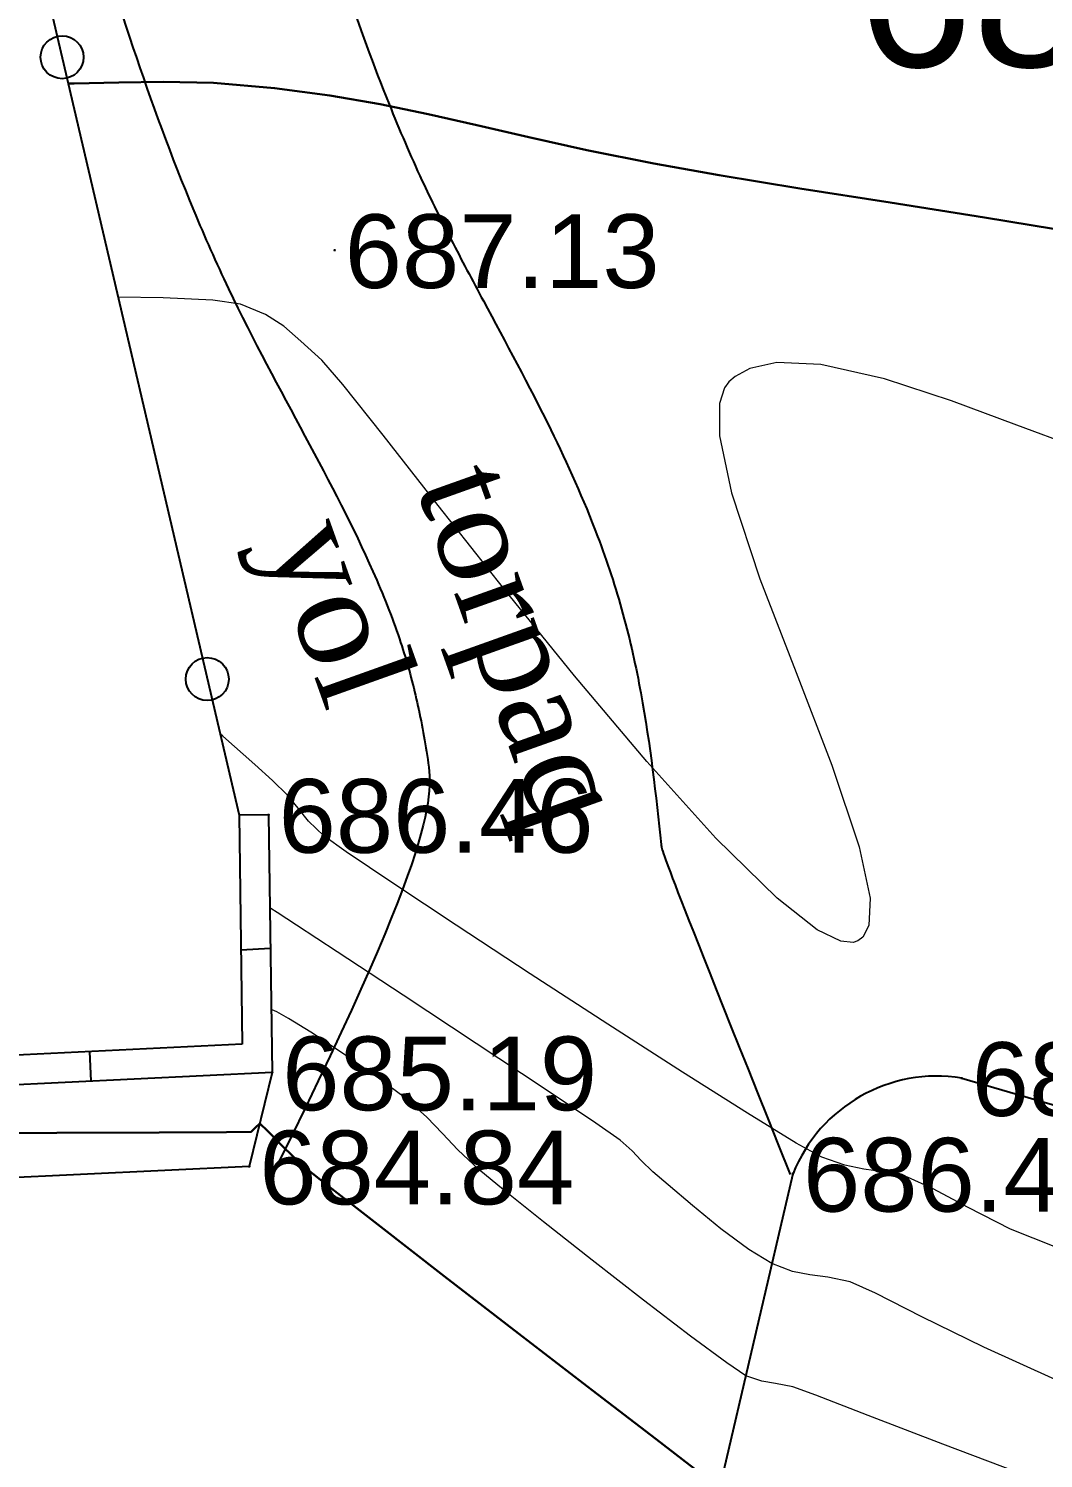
# Model space of a CAD drawing. Header units: feet. Extents: x 3381 to 683784, y 675186 to 4376258.
# Drawn here: x 682546.08 to 682559.85, y 4375705.45 to 4375724.84 of the extents above; entities that cross this region are included whole.
import ezdxf

# ---------------------------------------------------------------- set-up
doc = ezdxf.new("R2010")
doc.units = ezdxf.units.FT
doc.header["$MEASUREMENT"] = 0
doc.header["$PDMODE"] = 34
doc.header["$PDSIZE"] = 0.01
doc.layers.get('0').update_dxf_attribs({"linetype": 'CONTINUOUS'})
for name, color, linetype in [('0_Point_Height', 2, 'CONTINUOUS'), ('0_Point_Point', 7, 'CONTINUOUS'), ('Yazilar', 7, 'CONTINUOUS')]:
    doc.layers.add(name, color=color, linetype=linetype)
doc.layers.add('ANA HORIZONTAL', color=24, linetype='CONTINUOUS', lineweight=30)
doc.layers.add('HORIZANTAL', color=24, linetype='CONTINUOUS', lineweight=13)
doc.styles.get("Standard").update_dxf_attribs({"font": 'arial.ttf', "height": 2})

msp = doc.modelspace()

# ---------------------------------------------------------------- linework, layer by layer
at = {"linetype": 'Continuous'}
for p, q in [((682543.102, 4375739.156, 2.793), (682548.936, 4375714.175, -0.535)), ((682549.336, 4375714.18, -0.535), (682548.936, 4375714.175, -0.535)), ((682548.936, 4375714.175, -0.535), (682548.979, 4375711.069, -1.664)), ((682549.336, 4375714.18, -0.535), (682549.385, 4375710.688, -1.804)), ((682549.361, 4375712.366, -750.743), (682548.962, 4375712.346, -759.901)), ((682548.979, 4375711.069, -10.646), (682519.454, 4375709.635, -686.994)), ((682546.907, 4375710.969, -2.255), (682546.924, 4375710.569, -2.255)), ((682549.385, 4375710.688, -1.804), (682519.474, 4375709.236, -686.994)), ((682558.739, 4375710.611, -0.02), (682589.851, 4375701.467, -519.065)), ((682556.45, 4375709.314, -0.592), (682555.277, 4375704.285, -2.248))]:
    msp.add_line(p, q, dxfattribs=at)
at = {"color": 30, "linetype": 'Continuous'}
for p, q in [((682549.385, 4375710.688, -1.804), (682549.074, 4375709.412, -2.153)), ((682549.074, 4375709.412, -2.153), (682519.548, 4375708.024, -686.994))]:
    msp.add_line(p, q, dxfattribs=at)
at = {"linetype": 'Continuous'}
for centre in [(682546.535, 4375724.454, 0.834), (682548.505, 4375716.021, -0.289)]:
    msp.add_circle(centre, 0.291, dxfattribs=at)
msp.add_arc((682558.405, 4375708.533, -0.02), 2.105, 80.8697, 158.2041, dxfattribs=at)
for points, knots in [([(682572.003, 4375847.878, -686.994), (682571.848, 4375847.679, -686.994), (682571.694, 4375847.478, -686.994), (682570.907, 4375846.411, -686.994), (682570.32, 4375845.5, -686.994), (682569.555, 4375843.847, -686.994), (682569.306, 4375843.144, -686.994), (682569.072, 4375842.021, -686.994), (682569.018, 4375841.628, -686.994), (682568.97, 4375840.834, -686.994), (682568.975, 4375840.438, -686.994), (682569.095, 4375838.839, -686.994), (682569.41, 4375837.665, -686.994), (682570.122, 4375835.821, -686.994), (682570.459, 4375835.114, -686.994), (682571.185, 4375833.778, -686.994), (682571.576, 4375833.146, -686.994), (682572.863, 4375831.224, -686.994), (682573.811, 4375830.03, -686.994), (682575.275, 4375828.096, -686.994), (682575.826, 4375827.346, -686.994), (682576.827, 4375825.815, -686.994), (682577.274, 4375825.038, -686.994), (682577.944, 4375823.567, -686.994), (682578.186, 4375822.88, -686.994), (682578.531, 4375821.445, -686.994), (682578.636, 4375820.703, -686.994), (682578.714, 4375819.106, -686.994), (682578.667, 4375818.252, -686.994), (682578.404, 4375816.572, -686.994), (682578.187, 4375815.741, -686.994), (682577.391, 4375813.507, -686.994), (682576.66, 4375812.155, -686.994), (682575.187, 4375810.007, -686.994), (682574.533, 4375809.179, -686.994), (682573.142, 4375807.571, -686.994), (682572.403, 4375806.788, -686.994), (682570.902, 4375805.236, -686.994), (682570.14, 4375804.468, -686.994), (682568.818, 4375803.083, -686.994), (682568.253, 4375802.475, -686.994), (682567.159, 4375801.222, -686.994), (682566.63, 4375800.583, -686.994), (682565.09, 4375798.636, -686.994), (682564.125, 4375797.299, -686.994), (682562.426, 4375794.836, -686.994), (682561.678, 4375793.714, -686.994), (682560.209, 4375791.445, -686.994), (682559.49, 4375790.299, -686.994), (682557.389, 4375786.825, -686.994), (682556.063, 4375784.461, -686.994), (682553.667, 4375779.772, -686.994), (682552.588, 4375777.452, -686.994), (682550.924, 4375773.427, -686.994), (682550.288, 4375771.743, -686.994), (682549.129, 4375768.337, -686.994), (682548.607, 4375766.62, -686.994), (682547.594, 4375762.992, -686.994), (682547.111, 4375761.079, -686.994), (682546.328, 4375757.787, -686.994), (682546.013, 4375756.41, -686.994), (682545.4, 4375753.645, -686.994), (682545.104, 4375752.257, -686.994), (682544.68, 4375750.085, -686.994), (682544.534, 4375749.31, -686.994), (682544.296, 4375747.909, -686.994), (682544.2, 4375747.29, -686.994), (682543.96, 4375745.326, -686.994), (682543.885, 4375743.982, -686.994), (682543.887, 4375740.966, -686.994), (682544.008, 4375739.294, -686.994), (682544.448, 4375736.002, -686.994), (682544.765, 4375734.383, -686.994), (682545.405, 4375731.667, -686.994), (682545.698, 4375730.559, -686.994), (682546.263, 4375728.561, -686.994), (682546.529, 4375727.668, -686.994), (682547.022, 4375726.055, -686.994), (682547.248, 4375725.324, -686.994), (682547.744, 4375723.851, -686.994), (682548.013, 4375723.11, -686.994), (682548.469, 4375722.019, -686.994), (682548.625, 4375721.666, -686.994), (682549.128, 4375720.612, -686.994), (682549.489, 4375719.951, -686.994), (682550.17, 4375718.681, -686.994), (682550.49, 4375718.072, -686.994), (682550.889, 4375717.17, -686.994), (682551.01, 4375716.866, -686.994), (682551.197, 4375716.313, -686.994), (682551.267, 4375716.065, -686.994), (682551.39, 4375715.541, -686.994), (682551.442, 4375715.268, -686.994), (682551.576, 4375714.432, -686.994), (682551.639, 4375713.841, -686.994), (682549.454, 4375709.428, -686.994)], [55.769159, 55.769159, 55.769159, 55.769159, 56.452422, 56.452422, 59.343353, 59.343353, 61.301717, 61.301717, 62.310714, 62.310714, 63.319712, 63.319712, 66.426739, 66.426739, 68.50177, 68.50177, 70.576802, 70.576802, 75.092259, 75.092259, 77.984383, 77.984383, 80.876507, 80.876507, 83.368148, 83.368148, 85.859789, 85.859789, 88.693846, 88.693846, 91.527902, 91.527902, 96.504404, 96.504404, 99.813748, 99.813748, 103.123092, 103.123092, 106.359907, 106.359907, 108.778682, 108.778682, 111.197456, 111.197456, 116.035005, 116.035005, 120.025858, 120.025858, 124.016711, 124.016711, 131.998417, 131.998417, 139.538843, 139.538843, 144.840516, 144.840516, 150.142189, 150.142189, 155.992549, 155.992549, 160.212599, 160.212599, 164.43265, 164.43265, 166.77754, 166.77754, 168.584028, 168.584028, 172.423705, 172.423705, 177.221179, 177.221179, 182.018653, 182.018653, 185.384546, 185.384546, 188.140377, 188.140377, 190.397291, 190.397291, 192.654204, 192.654204, 193.73589, 193.73589, 195.899262, 195.899262, 198.062634, 198.062634, 199.190084, 199.190084, 200.13488, 200.13488, 201.079676, 201.079676, 202.923933, 202.923933, 202.923933, 202.923933]), ([(682575.895, 4375847.878, -686.994), (682575.783, 4375847.748, -686.994), (682575.672, 4375847.617, -686.994), (682575.091, 4375846.933, -686.994), (682574.635, 4375846.383, -686.994), (682573.647, 4375845.094, -686.994), (682573.15, 4375844.358, -686.994), (682572.463, 4375843.039, -686.994), (682572.237, 4375842.453, -686.994), (682572.048, 4375841.613, -686.994), (682572.009, 4375841.353, -686.994), (682571.973, 4375840.824, -686.994), (682571.975, 4375840.549, -686.994), (682572.059, 4375839.439, -686.994), (682572.29, 4375838.536, -686.994), (682572.841, 4375837.11, -686.994), (682573.086, 4375836.582, -686.994), (682573.623, 4375835.561, -686.994), (682573.917, 4375835.067, -686.994), (682575.001, 4375833.386, -686.994), (682575.893, 4375832.24, -686.994), (682577.411, 4375830.249, -686.994), (682578.024, 4375829.433, -686.994), (682579.194, 4375827.697, -686.994), (682579.749, 4375826.78, -686.994), (682580.496, 4375825.225, -686.994), (682580.743, 4375824.63, -686.994), (682581.153, 4375823.395, -686.994), (682581.314, 4375822.765, -686.994), (682581.671, 4375820.85, -686.994), (682581.74, 4375819.545, -686.994), (682581.569, 4375817.144, -686.994), (682581.368, 4375816.049, -686.994), (682580.767, 4375813.938, -686.994), (682580.365, 4375812.919, -686.994), (682579.411, 4375810.98, -686.994), (682578.86, 4375810.059, -686.994), (682577.479, 4375808.044, -686.994), (682576.616, 4375806.979, -686.994), (682574.831, 4375804.973, -686.994), (682573.911, 4375804.028, -686.994), (682572.244, 4375802.322, -686.994), (682571.495, 4375801.555, -686.994), (682570.318, 4375800.28, -686.994), (682569.873, 4375799.777, -686.994), (682569.001, 4375798.741, -686.994), (682568.575, 4375798.212, -686.994), (682567.321, 4375796.596, -686.994), (682566.516, 4375795.48, -686.994), (682564.989, 4375793.271, -686.994), (682564.263, 4375792.183, -686.994), (682562.841, 4375789.994, -686.994), (682562.147, 4375788.89, -686.994), (682560.117, 4375785.547, -686.994), (682558.837, 4375783.278, -686.994), (682556.46, 4375778.663, -686.994), (682555.364, 4375776.315, -686.994), (682553.71, 4375772.312, -686.994), (682553.093, 4375770.678, -686.994), (682551.97, 4375767.37, -686.994), (682551.462, 4375765.693, -686.994), (682550.464, 4375762.111, -686.994), (682549.985, 4375760.202, -686.994), (682549.213, 4375756.948, -686.994), (682548.907, 4375755.608, -686.994), (682548.316, 4375752.935, -686.994), (682548.033, 4375751.6, -686.994), (682547.617, 4375749.474, -686.994), (682547.468, 4375748.68, -686.994), (682547.235, 4375747.292, -686.994), (682547.146, 4375746.694, -686.994), (682547.009, 4375745.5, -686.994), (682546.959, 4375744.9, -686.994), (682546.865, 4375743.092, -686.994), (682546.874, 4375741.877, -686.994), (682547.063, 4375738.743, -686.994), (682547.343, 4375736.834, -686.994), (682548.133, 4375733.027, -686.994), (682548.64, 4375731.128, -686.994), (682549.386, 4375728.588, -686.994), (682549.58, 4375727.946, -686.994), (682549.973, 4375726.669, -686.994), (682550.171, 4375726.039, -686.994), (682550.566, 4375724.877, -686.994), (682550.76, 4375724.341, -686.994), (682551.112, 4375723.467, -686.994), (682551.26, 4375723.122, -686.994), (682551.542, 4375722.515, -686.994), (682551.674, 4375722.249, -686.994), (682551.953, 4375721.706, -686.994), (682552.1, 4375721.43, -686.994), (682552.551, 4375720.589, -686.994), (682552.866, 4375720.01, -686.994), (682553.392, 4375718.938, -686.994), (682553.608, 4375718.458, -686.994), (682553.928, 4375717.615, -686.994), (682554.046, 4375717.262, -686.994), (682554.242, 4375716.544, -686.994), (682554.321, 4375716.186, -686.994), (682554.515, 4375715.128, -686.994), (682554.592, 4375714.439, -686.994), (682554.67, 4375713.698, -686.994), (682554.679, 4375713.616, -686.994), (682556.413, 4375709.304, -686.994)], [53.457323, 53.457323, 53.457323, 53.457323, 53.943342, 53.943342, 56.016553, 56.016553, 58.839775, 58.839775, 61.186701, 61.186701, 62.257023, 62.257023, 63.327345, 63.327345, 66.426341, 66.426341, 68.26825, 68.26825, 70.110159, 70.110159, 74.62153, 74.62153, 77.595, 77.595, 80.568471, 80.568471, 82.304355, 82.304355, 84.04024, 84.04024, 87.512009, 87.512009, 90.504027, 90.504027, 93.496045, 93.496045, 96.488063, 96.488063, 100.372173, 100.372173, 104.256283, 104.256283, 107.517701, 107.517701, 109.618427, 109.618427, 111.719153, 111.719153, 115.920605, 115.920605, 119.858792, 119.858792, 123.796978, 123.796978, 131.673352, 131.673352, 139.553481, 139.553481, 144.894421, 144.894421, 150.235361, 150.235361, 156.190392, 156.190392, 160.321983, 160.321983, 164.453574, 164.453574, 166.899961, 166.899961, 168.797126, 168.797126, 170.694291, 170.694291, 174.488621, 174.488621, 180.488906, 180.488906, 186.48919, 186.48919, 188.508696, 188.508696, 190.528201, 190.528201, 192.322947, 192.322947, 193.52533, 193.52533, 194.478712, 194.478712, 195.432094, 195.432094, 197.338858, 197.338858, 198.784376, 198.784376, 199.759029, 199.759029, 200.733681, 200.733681, 202.682985, 202.682985, 202.923933, 202.923933, 202.923933, 202.923933])]:
    msp.add_open_spline(points, degree=3, knots=knots, dxfattribs=at)
at = {"layer": '0_Point_Point'}
for p in [(682550.233, 4375721.838, 0.137), (682549.336, 4375714.18, -0.535), (682549.385, 4375710.688, -1.804), (682558.739, 4375710.611, -0.02), (682549.074, 4375709.412, -2.153), (682556.45, 4375709.314, -0.592)]:
    msp.add_point(p, dxfattribs=at)
at = {"layer": 'ANA HORIZONTAL', "color": 32, "lineweight": 30}
for points, elevation in [([(682560.315, 4375722.074), (682559.05, 4375722.279), (682557.769, 4375722.482), (682556.544, 4375722.675), (682555.45, 4375722.854), (682554.561, 4375723.012), (682553.654, 4375723.194), (682552.867, 4375723.368), (682552.163, 4375723.531), (682551.503, 4375723.681), (682550.851, 4375723.816), (682550.169, 4375723.935), (682549.418, 4375724.036), (682548.588, 4375724.106), (682547.908, 4375724.122), (682547.304, 4375724.111), (682546.699, 4375724.096), (682546.619, 4375724.098)], 0.506), ([(682555.21, 4375705.241), (682554.593, 4375705.713), (682553.725, 4375706.379), (682552.726, 4375707.147), (682551.717, 4375707.926), (682550.817, 4375708.623), (682550.147, 4375709.146), (682549.825, 4375709.403), (682549.546, 4375709.665), (682549.321, 4375709.895), (682549.216, 4375709.994), (682549.159, 4375709.942), (682549.1, 4375709.881), (682548.767, 4375709.877), (682547.853, 4375709.872), (682546.464, 4375709.866), (682544.704, 4375709.859)], -1.994)]:
    msp.add_lwpolyline(points, dxfattribs=dict(at, elevation=elevation))
at = {"layer": 'HORIZANTAL', "color": 32, "linetype": 'Continuous', "lineweight": 13}
for points, elevation in [([(682560.267, 4375719.173), (682559.488, 4375719.463), (682558.602, 4375719.795), (682557.69, 4375720.094), (682556.829, 4375720.287), (682556.232, 4375720.313), (682555.863, 4375720.234), (682555.664, 4375720.124), (682555.581, 4375720.051), (682555.522, 4375719.972), (682555.451, 4375719.759), (682555.451, 4375719.318), (682555.614, 4375718.548), (682556, 4375717.382), (682556.491, 4375716.109), (682556.977, 4375714.855), (682557.35, 4375713.746), (682557.496, 4375713.049), (682557.48, 4375712.679), (682557.396, 4375712.521), (682557.33, 4375712.471), (682557.265, 4375712.449), (682557.101, 4375712.465), (682556.78, 4375712.622), (682556.234, 4375713.05), (682555.404, 4375713.866), (682554.468, 4375714.904), (682553.488, 4375716.065), (682552.523, 4375717.255), (682551.637, 4375718.374), (682550.89, 4375719.327), (682550.343, 4375720.017), (682550.058, 4375720.346), (682549.774, 4375720.603), (682549.543, 4375720.805), (682549.295, 4375720.967), (682548.957, 4375721.107), (682548.58, 4375721.159), (682547.906, 4375721.189), (682547.296, 4375721.199)], 0.006), ([(682560.016, 4375708.319), (682559.4, 4375708.562), (682558.826, 4375708.854), (682558.344, 4375709.115), (682558.002, 4375709.266), (682557.673, 4375709.337), (682557.411, 4375709.376), (682557.154, 4375709.428), (682556.842, 4375709.537), (682556.495, 4375709.73), (682555.835, 4375710.136), (682554.953, 4375710.693), (682553.94, 4375711.343), (682552.886, 4375712.026), (682551.883, 4375712.682), (682551.021, 4375713.253), (682550.391, 4375713.677), (682550.084, 4375713.896), (682549.878, 4375714.094), (682549.736, 4375714.27), (682549.594, 4375714.446), (682549.391, 4375714.648), (682549.152, 4375714.862), (682548.717, 4375715.247), (682548.678, 4375715.28)], -0.494), ([(682560.015, 4375706.519), (682559.039, 4375706.961), (682558.199, 4375707.375), (682557.569, 4375707.693), (682557.225, 4375707.846), (682556.923, 4375707.909), (682556.68, 4375707.941), (682556.445, 4375707.987), (682556.165, 4375708.094), (682555.853, 4375708.284), (682555.472, 4375708.568), (682555.085, 4375708.882), (682554.757, 4375709.161), (682554.55, 4375709.34), (682554.391, 4375709.493), (682554.27, 4375709.622), (682554.107, 4375709.77), (682553.777, 4375709.999), (682553.074, 4375710.469), (682552.152, 4375711.081), (682551.164, 4375711.733), (682550.266, 4375712.324), (682549.715, 4375712.685), (682549.452, 4375712.856), (682549.366, 4375712.91), (682549.354, 4375712.917)], -0.994), ([(682559.704, 4375705.185), (682558.481, 4375705.645), (682557.469, 4375706.034), (682556.761, 4375706.31), (682556.448, 4375706.426), (682556.215, 4375706.471), (682556.028, 4375706.499), (682555.811, 4375706.575), (682555.554, 4375706.747), (682555.062, 4375707.112), (682554.424, 4375707.6), (682553.728, 4375708.14), (682553.064, 4375708.662), (682552.521, 4375709.096), (682552.188, 4375709.371), (682551.903, 4375709.638), (682551.695, 4375709.861), (682551.484, 4375710.081), (682551.192, 4375710.337), (682550.826, 4375710.611), (682550.367, 4375710.929), (682549.908, 4375711.231), (682549.605, 4375711.42), (682549.448, 4375711.51), (682549.387, 4375711.538), (682549.373, 4375711.542)], -1.494)]:
    msp.add_lwpolyline(points, dxfattribs=dict(at, elevation=elevation))

# ---------------------------------------------------------------- texts
at = {"layer": '0_Point_Height', "color": 5, "lineweight": 25}
msp.add_text('688.0', height=2, dxfattribs=at).set_placement((682557.332, 4375724.323, 696.006))
at = {"layer": '0_Point_Height', "color": 0}
for s, p in [('687.13', (682550.369, 4375721.324, 0.137)), ('686.46', (682549.472, 4375713.666, -0.535)), ('685.19', (682549.521, 4375710.174, -1.804)), ('686.97', (682558.875, 4375710.097, -0.02)), ('684.84', (682549.21, 4375708.898, -2.153)), ('686.40', (682556.586, 4375708.8, -0.592))]:
    msp.add_text(s, height=1, dxfattribs=at).set_placement(p)
at = {"layer": 'Yazilar', "insert": (682552.553, 4375719.086, -686.994), "char_height": 1.3, "width": 0.10588, "attachment_point": 1, "rotation": 289.6286}
msp.add_mtext('{\\fTimes New Roman|b0|i0|c0|p18;torpaq\\fTimes New Roman|b0|i0|c238|p18; yol}', dxfattribs=at)

doc.saveas('drawing.dxf')
